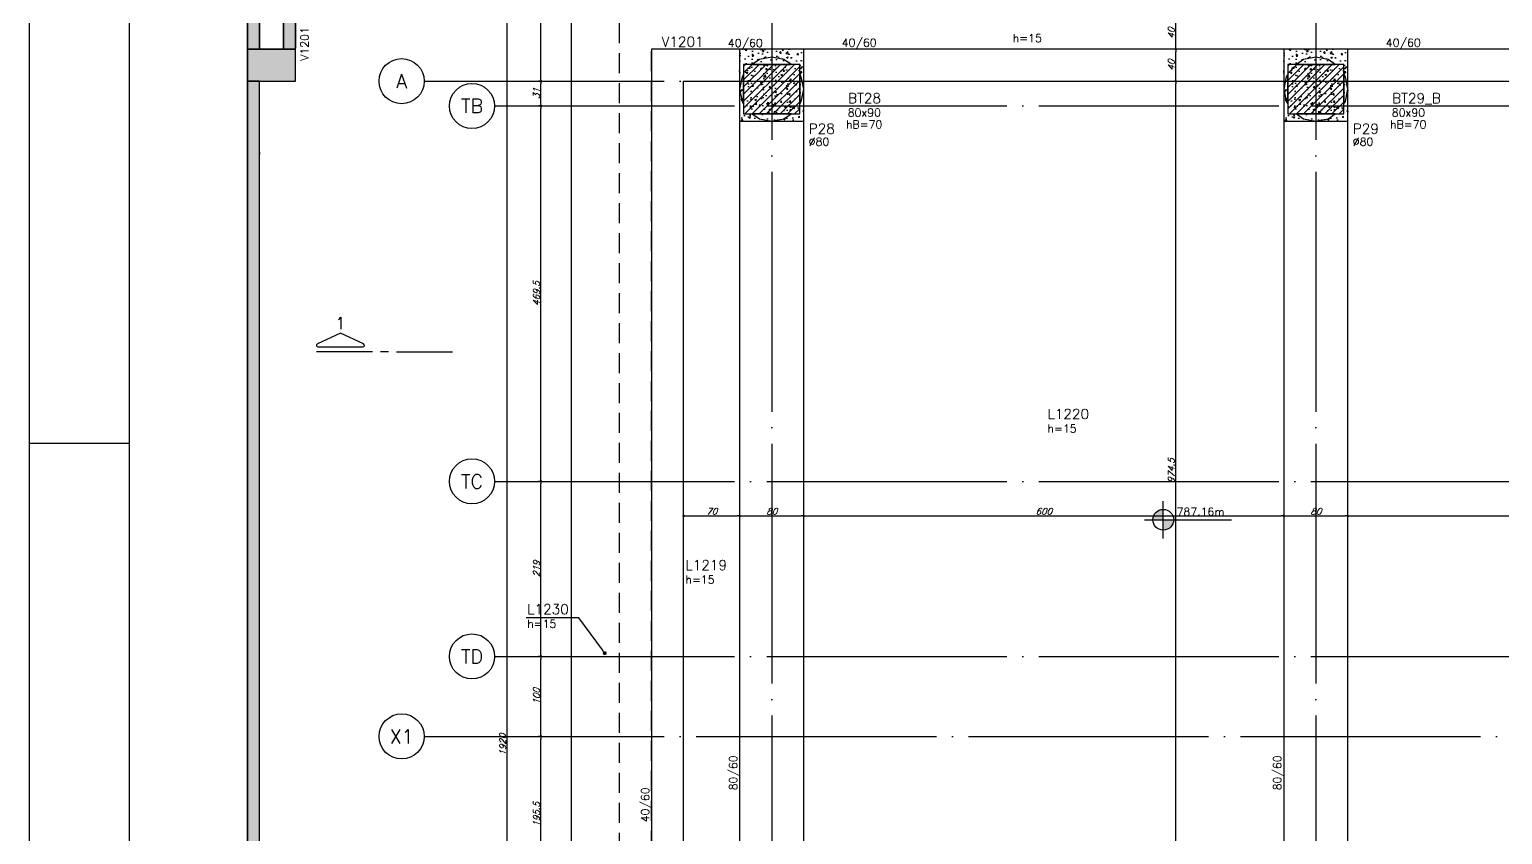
# Model space of a CAD drawing. Extents: x -4228 to 5417, y -2048 to 2452.
# Drawn here: x -4228 to -2387, y 432 to 1439 of the extents above; entities that cross this region are included whole.
import ezdxf
from ezdxf import colors
from ezdxf.entities.mleader import LeaderData, LeaderLine
from ezdxf.enums import TextEntityAlignment as Align
from ezdxf.math import Vec2, Vec3

# ---------------------------------------------------------------- set-up
doc = ezdxf.new("R2010")
doc.units = 0
doc.header["$LTSCALE"] = 50
doc.header["$MEASUREMENT"] = 0
doc.linetypes.add('DASHED', pattern=[0.75, 0.5, -0.25])
doc.linetypes.add('EIXO', pattern=[6.8, 6, -0.4, 0, -0.4])
doc.layers.get('0').update_dxf_attribs({"linetype": 'CONTINUOUS'})
doc.layers.get('DEFPOINTS').update_dxf_attribs({"linetype": 'CONTINUOUS'})
for name, color, linetype in [('242', 3, 'CONTINUOUS'), ('71', 6, 'CONTINUOUS'), ('F-AUX-RED', 1, 'CONTINUOUS'), ('F-BLOCOS', 3, 'CONTINUOUS'), ('F-BLOCOS-DIM', 2, 'CONTINUOUS'), ('F-BLOCOS-HACH', 1, 'CONTINUOUS'), ('F-BLOCOS-NOME', 3, 'CONTINUOUS'), ('F-CORTE', 4, 'CONTINUOUS'), ('F-CORTE-INDICAÇÃO', 4, 'CONTINUOUS'), ('F-COTAS', 106, 'CONTINUOUS'), ('F-EIXO', 12, 'EIXO'), ('F-LAJES', 3, 'CONTINUOUS'), ('F-LAJES-DIM', 2, 'CONTINUOUS'), ('F-LAJES-NOME', 4, 'CONTINUOUS'), ('F-MARGEM', 1, 'CONTINUOUS'), ('F-NÍVEL-PLANTA', 2, 'CONTINUOUS'), ('F-PILARES-DIM', 172, 'CONTINUOUS'), ('F-PILARES-HACH', 174, 'CONTINUOUS'), ('F-PILARES-M', 170, 'CONTINUOUS'), ('F-PILARES-NOME', 170, 'CONTINUOUS'), ('F-PILARES-V', 170, 'CONTINUOUS'), ('F-SOLIDO-CORTE', 71, 'CONTINUOUS'), ('F-TEXTO', 6, 'CONTINUOUS'), ('F-TEXTO-YELLOW', 2, 'CONTINUOUS'), ('F-VIGAS', 3, 'CONTINUOUS'), ('F-VIGAS-DIM', 2, 'CONTINUOUS'), ('F-VIGAS-NOME', 4, 'CONTINUOUS')]:
    doc.layers.add(name, color=color, linetype=linetype)
doc.styles.add('CP-TEXT-INCL', font='simplex.shx', dxfattribs={"oblique": 20})
doc.styles.add('MCP', font='simplex.shx')
doc.styles.add('ROMANS', font='simplex.shx')
doc.styles.get("Standard").update_dxf_attribs({"font": 'simplex.shx'})
doc.dimstyles.new('CP-COTAS-50', dxfattribs={"dimscale": 0.64, "dimtxt": 12.5, "dimasz": 5, "dimexe": 5, "dimexo": 5, "dimgap": 2.5, "dimtad": 1, "dimdec": 1, "dimdsep": 46, "dimtxsty": 'CP-TEXT-INCL', "dimblk1": 'DOT', "dimblk2": 'DOT', "dimsah": 1, "dimcen": 9, "dimclrd": 256, "dimclre": 256, "dimclrt": 256, "dimadec": 0, "dimazin": 0, "dimtfac": 1, "dimtdec": 1, "dimtmove": 2, "dimatfit": 3, "dimldrblk": 'DOT', "dimfxl": 0, "dimtolj": 1, "dimarcsym": 0})

# ---------------------------------------------------------------- blocks, each defined once
blk = doc.blocks.new('Nível - Planta')
at = {"layer": 'F-NÍVEL-PLANTA'}
h = blk.add_hatch(color=71, dxfattribs=at)
h.paths.add_polyline_path([(0, 0), (0, 0.26, 0.414214), (-0.26, 0)])
h.paths.add_polyline_path([(0.26, 0), (0, 0), (0, -0.26, 0.414214)])
for p, q in [((0, -0.469), (0, 0.469)), ((-0.469, 0), (1.704, 0))]:
    blk.add_line(p, q, dxfattribs=at)
blk.add_circle((0, 0), 0.26, dxfattribs=at)
at = {"layer": 'F-TEXTO', "color": 3, "style": 'MCP'}
blk.add_attdef('NÍVEL', (0.333, 0.102), '', height=0.2, dxfattribs=at)
blk = doc.blocks.new('*U11')
at = {"layer": 'F-CORTE-INDICAÇÃO'}
for p, q in [((-100, 0), (-170, 0)), ((-80, 0), (-90, 0)), ((-70, 0), (0, 0))]:
    blk.add_line(p, q, dxfattribs=at)
blk.add_lwpolyline([(-112, 6, 0.802585), (-111.2, 9.8), (-140, 23.3), (-168.8, 9.8, 0.802585), (-168, 6)], format="xyb", close=True, dxfattribs=at)
at = {"layer": 'F-CORTE-INDICAÇÃO', "style": 'ROMANS'}
blk.add_attdef('CORTE', text='', height=15, dxfattribs=at).set_placement((-140, 35.8), align=Align.MIDDLE_CENTER)
at = {"layer": 'F-CORTE-INDICAÇÃO', "color": 2, "style": 'ROMANS'}
blk.add_attdef('FOLHA', text='', height=12, dxfattribs=at).set_placement((-140, -10), align=Align.MIDDLE_CENTER)
blk = doc.blocks.new('*U44')
at = {"layer": 'F-EIXO'}
blk.add_line((0, 0), (7197, 0), dxfattribs=at)
at = {"layer": 'F-EIXO', "color": 2, "linetype": 'Continuous'}
blk.add_circle((-28.2072, 0), 28.2072, dxfattribs=at)
at = {"layer": 'F-TEXTO', "style": 'ROMANS'}
blk.add_attdef('EIXO', text='', height=17.5, dxfattribs=at).set_placement((-28.2072, 0), align=Align.MIDDLE_CENTER)
blk = doc.blocks.new('*U45')
at = {"layer": 'F-EIXO'}
blk.add_line((0, 0), (7285, 0), dxfattribs=at)
at = {"layer": 'F-EIXO', "color": 2, "linetype": 'Continuous'}
blk.add_circle((-28.2072, 0), 28.2072, dxfattribs=at)
at = {"layer": 'F-TEXTO', "style": 'ROMANS'}
blk.add_attdef('EIXO', text='', height=17.5, dxfattribs=at).set_placement((-28.2072, 0), align=Align.MIDDLE_CENTER)
blk = doc.blocks.new('*U28')
at = {"layer": 'F-EIXO'}
blk.add_line((0, 0), (7197, 0), dxfattribs=at)
at = {"layer": 'F-EIXO', "color": 2, "linetype": 'Continuous'}
blk.add_circle((-28.2072, 0), 28.2072, dxfattribs=at)
at = {"layer": 'F-TEXTO', "style": 'ROMANS'}
blk.add_attdef('EIXO', text='', height=17.5, dxfattribs=at).set_placement((-28.2072, 0), align=Align.MIDDLE_CENTER)
blk = doc.blocks.new('*U22')
at = {"layer": 'F-EIXO'}
blk.add_line((0, 0), (7197, 0), dxfattribs=at)
at = {"layer": 'F-EIXO', "color": 2, "linetype": 'Continuous'}
blk.add_circle((-28.2072, 0), 28.2072, dxfattribs=at)
at = {"layer": 'F-TEXTO', "style": 'ROMANS'}
blk.add_attdef('EIXO', text='', height=17.5, dxfattribs=at).set_placement((-28.2072, 0), align=Align.MIDDLE_CENTER)
blk = doc.blocks.new('*U23')
at = {"layer": 'F-EIXO'}
blk.add_line((0, 0), (7285, 0), dxfattribs=at)
at = {"layer": 'F-EIXO', "color": 2, "linetype": 'Continuous'}
blk.add_circle((-28.2072, 0), 28.2072, dxfattribs=at)
at = {"layer": 'F-TEXTO', "style": 'ROMANS'}
blk.add_attdef('EIXO', text='', height=17.5, dxfattribs=at).set_placement((-28.2072, 0), align=Align.MIDDLE_CENTER)
blk = doc.blocks.new('*U14')
at = {"layer": 'F-EIXO'}
blk.add_line((0, 0), (0, -2755), dxfattribs=at)
at = {"layer": 'F-TEXTO', "style": 'ROMANS'}
blk.add_attdef('EIXO', text='', height=17.5, rotation=360, dxfattribs=at).set_placement((0, 28.2072), align=Align.MIDDLE_CENTER)
blk = doc.blocks.new('*U30')
at = {"layer": 'F-EIXO'}
blk.add_line((0, 0), (0, -2755), dxfattribs=at)
at = {"layer": 'F-TEXTO', "style": 'ROMANS'}
blk.add_attdef('EIXO', text='', height=17.5, rotation=360, dxfattribs=at).set_placement((0, 28.2072), align=Align.MIDDLE_CENTER)
blk = doc.blocks.new('_DOT')
at = {"color": 0, "linetype": 'ByBlock'}
blk.add_line((-0.5, 0), (-1, 0), dxfattribs=at)
at = {"color": 0, "linetype": 'ByBlock', "const_width": 0.5}
blk.add_lwpolyline([(-0.25, 0, 1), (0.25, 0, 1)], format="xyb", close=True, dxfattribs=at)
blk = doc.blocks.new('*D109')
at = {"layer": 'DEFPOINTS', "color": 0, "linetype": 'Continuous', "transparency": 16777216}
for p in [(-3630.5, 1504.5), (-3490, 1504.5), (-3490, -415.5)]:
    blk.add_point(p, dxfattribs=at)
at = {"layer": 'F-COTAS', "linetype": 'Continuous', "lineweight": -2, "transparency": 16777216}
for p, q in [((-3493.2, 1504.5), (-3633.7, 1504.5)), ((-3630.5, -412.3), (-3630.5, 1501.3)), ((-3493.2, -415.5), (-3633.7, -415.5))]:
    blk.add_line(p, q, dxfattribs=at)
at = {"layer": 'F-COTAS', "linetype": 'Continuous', "lineweight": -2, "transparency": 16777216, "xscale": 3.2, "yscale": 3.2, "zscale": 3.2}
for p, rotation in [((-3630.5, 1504.5), 90), ((-3630.5, -415.5), 270)]:
    blk.add_blockref('_DOT', p, dxfattribs=dict(at, rotation=rotation))
at = {"layer": 'F-COTAS', "linetype": 'Continuous', "transparency": 16777216, "insert": (-3636.1, 544.5), "char_height": 8, "attachment_point": 5, "rotation": 90, "style": 'CP-TEXT-INCL'}
blk.add_mtext('\\A1;1920', dxfattribs=at)
blk = doc.blocks.new('*D46')
at = {"layer": 'DEFPOINTS', "color": 0, "linetype": 'Continuous', "transparency": 16777216}
for p in [(-3588.3, 555), (-3584.3, 555), (-3588.3, 359.5)]:
    blk.add_point(p, dxfattribs=at)
at = {"layer": 'F-COTAS', "linetype": 'Continuous', "lineweight": -2, "transparency": 16777216}
for p, q in [((-3587.5, 555), (-3591.5, 555)), ((-3588.3, 362.7), (-3588.3, 551.8))]:
    blk.add_line(p, q, dxfattribs=at)
at = {"layer": 'F-COTAS', "linetype": 'Continuous', "lineweight": -2, "transparency": 16777216, "xscale": 3.2, "yscale": 3.2, "zscale": 3.2}
for p, rotation in [((-3588.3, 555), 90), ((-3588.3, 359.5), 270)]:
    blk.add_blockref('_DOT', p, dxfattribs=dict(at, rotation=rotation))
at = {"layer": 'F-COTAS', "linetype": 'Continuous', "transparency": 16777216, "insert": (-3593.9, 457.3), "char_height": 8, "attachment_point": 5, "rotation": 90, "style": 'CP-TEXT-INCL'}
blk.add_mtext('\\A1;195.5', dxfattribs=at)
blk = doc.blocks.new('*D47')
at = {"layer": 'DEFPOINTS', "color": 0, "linetype": 'Continuous', "transparency": 16777216}
for p in [(-3588.3, 655), (-3584.3, 655), (-3584.3, 555)]:
    blk.add_point(p, dxfattribs=at)
at = {"layer": 'F-COTAS', "linetype": 'Continuous', "lineweight": -2, "transparency": 16777216}
for p, q in [((-3587.5, 655), (-3591.5, 655)), ((-3588.3, 558.2), (-3588.3, 651.8)), ((-3587.5, 555), (-3591.5, 555))]:
    blk.add_line(p, q, dxfattribs=at)
at = {"layer": 'F-COTAS', "linetype": 'Continuous', "lineweight": -2, "transparency": 16777216, "xscale": 3.2, "yscale": 3.2, "zscale": 3.2}
for p, rotation in [((-3588.3, 655), 90), ((-3588.3, 555), 270)]:
    blk.add_blockref('_DOT', p, dxfattribs=dict(at, rotation=rotation))
at = {"layer": 'F-COTAS', "linetype": 'Continuous', "transparency": 16777216, "insert": (-3593.9, 605), "char_height": 8, "attachment_point": 5, "rotation": 90, "style": 'CP-TEXT-INCL'}
blk.add_mtext('\\A1;100', dxfattribs=at)
blk = doc.blocks.new('*D48')
at = {"layer": 'DEFPOINTS', "color": 0, "linetype": 'Continuous', "transparency": 16777216}
for p in [(-3588.3, 874), (-3584.3, 874), (-3584.3, 655)]:
    blk.add_point(p, dxfattribs=at)
at = {"layer": 'F-COTAS', "linetype": 'Continuous', "lineweight": -2, "transparency": 16777216}
for p, q in [((-3587.5, 874), (-3591.5, 874)), ((-3588.3, 658.2), (-3588.3, 870.8)), ((-3587.5, 655), (-3591.5, 655))]:
    blk.add_line(p, q, dxfattribs=at)
at = {"layer": 'F-COTAS', "linetype": 'Continuous', "lineweight": -2, "transparency": 16777216, "xscale": 3.2, "yscale": 3.2, "zscale": 3.2}
for p, rotation in [((-3588.3, 874), 90), ((-3588.3, 655), 270)]:
    blk.add_blockref('_DOT', p, dxfattribs=dict(at, rotation=rotation))
at = {"layer": 'F-COTAS', "linetype": 'Continuous', "transparency": 16777216, "insert": (-3593.9, 764.5), "char_height": 8, "attachment_point": 5, "rotation": 90, "style": 'CP-TEXT-INCL'}
blk.add_mtext('\\A1;219', dxfattribs=at)
blk = doc.blocks.new('*D49')
at = {"layer": 'DEFPOINTS', "color": 0, "linetype": 'Continuous', "transparency": 16777216}
for p in [(-3588.3, 1343.5), (-3584.3, 1343.5), (-3584.3, 874)]:
    blk.add_point(p, dxfattribs=at)
at = {"layer": 'F-COTAS', "linetype": 'Continuous', "lineweight": -2, "transparency": 16777216}
for p, q in [((-3587.5, 1343.5), (-3591.5, 1343.5)), ((-3588.3, 877.2), (-3588.3, 1340.3)), ((-3587.5, 874), (-3591.5, 874))]:
    blk.add_line(p, q, dxfattribs=at)
at = {"layer": 'F-COTAS', "linetype": 'Continuous', "lineweight": -2, "transparency": 16777216, "xscale": 3.2, "yscale": 3.2, "zscale": 3.2}
for p, rotation in [((-3588.3, 1343.5), 90), ((-3588.3, 874), 270)]:
    blk.add_blockref('_DOT', p, dxfattribs=dict(at, rotation=rotation))
at = {"layer": 'F-COTAS', "linetype": 'Continuous', "transparency": 16777216, "insert": (-3593.9, 1108.8), "char_height": 8, "attachment_point": 5, "rotation": 90, "style": 'CP-TEXT-INCL'}
blk.add_mtext('\\A1;469.5', dxfattribs=at)
blk = doc.blocks.new('*D50')
at = {"layer": 'DEFPOINTS', "color": 0, "linetype": 'Continuous', "transparency": 16777216}
for p in [(-3588.3, 1374.5), (-3584.3, 1374.5), (-3584.3, 1343.5)]:
    blk.add_point(p, dxfattribs=at)
at = {"layer": 'F-COTAS', "linetype": 'Continuous', "lineweight": -2, "transparency": 16777216}
for p, q in [((-3587.5, 1374.5), (-3591.5, 1374.5)), ((-3588.3, 1346.7), (-3588.3, 1371.3)), ((-3587.5, 1343.5), (-3591.5, 1343.5))]:
    blk.add_line(p, q, dxfattribs=at)
at = {"layer": 'F-COTAS', "linetype": 'Continuous', "lineweight": -2, "transparency": 16777216, "xscale": 3.2, "yscale": 3.2, "zscale": 3.2}
for p, rotation in [((-3588.3, 1374.5), 90), ((-3588.3, 1343.5), 270)]:
    blk.add_blockref('_DOT', p, dxfattribs=dict(at, rotation=rotation))
at = {"layer": 'F-COTAS', "linetype": 'Continuous', "transparency": 16777216, "insert": (-3593.9, 1359), "char_height": 8, "attachment_point": 5, "rotation": 90, "style": 'CP-TEXT-INCL'}
blk.add_mtext('\\A1;31', dxfattribs=at)
blk = doc.blocks.new('*D51')
at = {"layer": 'DEFPOINTS', "color": 0, "linetype": 'Continuous', "transparency": 16777216}
for p in [(-3588.3, 1615), (-3559.2, 1615), (-3584.3, 1374.5)]:
    blk.add_point(p, dxfattribs=at)
at = {"layer": 'F-COTAS', "linetype": 'Continuous', "lineweight": -2, "transparency": 16777216}
for p, q in [((-3562.4, 1615), (-3591.5, 1615)), ((-3588.3, 1377.7), (-3588.3, 1611.8)), ((-3587.5, 1374.5), (-3591.5, 1374.5))]:
    blk.add_line(p, q, dxfattribs=at)
at = {"layer": 'F-COTAS', "linetype": 'Continuous', "lineweight": -2, "transparency": 16777216, "xscale": 3.2, "yscale": 3.2, "zscale": 3.2}
for p, rotation in [((-3588.3, 1615), 90), ((-3588.3, 1374.5), 270)]:
    blk.add_blockref('_DOT', p, dxfattribs=dict(at, rotation=rotation))
at = {"layer": 'F-COTAS', "linetype": 'Continuous', "transparency": 16777216, "insert": (-3593.9, 1494.8), "char_height": 8, "attachment_point": 5, "rotation": 90, "style": 'CP-TEXT-INCL'}
blk.add_mtext('\\A1;240.5', dxfattribs=at)
blk = doc.blocks.new('A0-4L_900')
at = {"layer": 'F-MARGEM', "color": 2}
blk.add_line((0, 59.4), (2.5, 59.4), dxfattribs=at)
blk.add_lwpolyline([(0, 0), (0, 90), (192.9, 90), (192.9, 0)], close=True, dxfattribs=at)
at = {"layer": 'F-MARGEM', "color": 7}
blk.add_lwpolyline([(2.5, 89), (191.9, 89), (191.9, 1), (2.5, 1)], close=True, dxfattribs=at)
blk = doc.blocks.new('*D387')
at = {"layer": 'DEFPOINTS', "color": 0, "linetype": 'Continuous', "transparency": 16777216}
for p in [(-2795.0679, 1374.5), (-2795.0679, 1374.5), (-2795.0679, 400)]:
    blk.add_point(p, dxfattribs=at)
at = {"layer": 'F-COTAS', "linetype": 'Continuous', "lineweight": -2, "transparency": 16777216}
blk.add_line((-2795.0679, 403.2), (-2795.0679, 1371.3), dxfattribs=at)
at = {"layer": 'F-COTAS', "linetype": 'Continuous', "lineweight": -2, "transparency": 16777216, "xscale": 3.2, "yscale": 3.2, "zscale": 3.2}
for p, rotation in [((-2795.0679, 1374.5), 90), ((-2795.0679, 400), 270)]:
    blk.add_blockref('_DOT', p, dxfattribs=dict(at, rotation=rotation))
at = {"layer": 'F-COTAS', "linetype": 'Continuous', "transparency": 16777216, "insert": (-2800.6679, 887.25), "char_height": 8, "attachment_point": 5, "rotation": 90, "style": 'CP-TEXT-INCL'}
blk.add_mtext('\\A1;974.5', dxfattribs=at)
blk = doc.blocks.new('*D388')
at = {"layer": 'DEFPOINTS', "color": 0, "linetype": 'Continuous', "transparency": 16777216}
for p in [(-2795.0679, 1414.5), (-2795.0679, 1414.5), (-2795.0679, 1374.5)]:
    blk.add_point(p, dxfattribs=at)
at = {"layer": 'F-COTAS', "linetype": 'Continuous', "lineweight": -2, "transparency": 16777216}
blk.add_line((-2795.0679, 1377.7), (-2795.0679, 1411.3), dxfattribs=at)
at = {"layer": 'F-COTAS', "linetype": 'Continuous', "lineweight": -2, "transparency": 16777216, "xscale": 3.2, "yscale": 3.2, "zscale": 3.2}
for p, rotation in [((-2795.0679, 1414.5), 90), ((-2795.0679, 1374.5), 270)]:
    blk.add_blockref('_DOT', p, dxfattribs=dict(at, rotation=rotation))
at = {"layer": 'F-COTAS', "linetype": 'Continuous', "transparency": 16777216, "insert": (-2800.6679, 1394.5), "char_height": 8, "attachment_point": 5, "rotation": 90, "style": 'CP-TEXT-INCL'}
blk.add_mtext('\\A1;40', dxfattribs=at)
blk = doc.blocks.new('*D389')
at = {"layer": 'DEFPOINTS', "color": 0, "linetype": 'Continuous', "transparency": 16777216}
for p in [(-2795.0679, 1454.5), (-2795.0679, 1454.5), (-2795.0679, 1414.5)]:
    blk.add_point(p, dxfattribs=at)
at = {"layer": 'F-COTAS', "linetype": 'Continuous', "lineweight": -2, "transparency": 16777216}
blk.add_line((-2795.0679, 1417.7), (-2795.0679, 1451.3), dxfattribs=at)
at = {"layer": 'F-COTAS', "linetype": 'Continuous', "lineweight": -2, "transparency": 16777216, "xscale": 3.2, "yscale": 3.2, "zscale": 3.2}
for p, rotation in [((-2795.0679, 1454.5), 90), ((-2795.0679, 1414.5), 270)]:
    blk.add_blockref('_DOT', p, dxfattribs=dict(at, rotation=rotation))
at = {"layer": 'F-COTAS', "linetype": 'Continuous', "transparency": 16777216, "insert": (-2800.6679, 1434.5), "char_height": 8, "attachment_point": 5, "rotation": 90, "style": 'CP-TEXT-INCL'}
blk.add_mtext('\\A1;40', dxfattribs=at)
blk = doc.blocks.new('*D428')
at = {"layer": 'DEFPOINTS', "color": 0, "linetype": 'Continuous', "transparency": 16777216}
for p in [(-3410, 830.8), (-3340, 830.8), (-3340, 830.8)]:
    blk.add_point(p, dxfattribs=at)
at = {"layer": 'F-COTAS', "linetype": 'Continuous', "lineweight": -2, "transparency": 16777216}
blk.add_line((-3406.8, 830.8), (-3343.2, 830.8), dxfattribs=at)
at = {"layer": 'F-COTAS', "linetype": 'Continuous', "lineweight": -2, "transparency": 16777216, "xscale": 3.2, "yscale": 3.2, "zscale": 3.2, "rotation": 180}
blk.add_blockref('_DOT', (-3410, 830.8), dxfattribs=at)
at = {"layer": 'F-COTAS', "linetype": 'Continuous', "lineweight": -2, "transparency": 16777216, "xscale": 3.2, "yscale": 3.2, "zscale": 3.2}
blk.add_blockref('_DOT', (-3340, 830.8), dxfattribs=at)
at = {"layer": 'F-COTAS', "linetype": 'Continuous', "transparency": 16777216, "insert": (-3375, 836.4), "char_height": 8, "attachment_point": 5, "style": 'CP-TEXT-INCL'}
blk.add_mtext('\\A1;70', dxfattribs=at)
blk = doc.blocks.new('*D429')
at = {"layer": 'DEFPOINTS', "color": 0, "linetype": 'Continuous', "transparency": 16777216}
for p in [(-3340, 830.8), (-3260, 830.8), (-3260, 830.8)]:
    blk.add_point(p, dxfattribs=at)
at = {"layer": 'F-COTAS', "linetype": 'Continuous', "lineweight": -2, "transparency": 16777216}
blk.add_line((-3336.8, 830.8), (-3263.2, 830.8), dxfattribs=at)
at = {"layer": 'F-COTAS', "linetype": 'Continuous', "lineweight": -2, "transparency": 16777216, "xscale": 3.2, "yscale": 3.2, "zscale": 3.2, "rotation": 180}
blk.add_blockref('_DOT', (-3340, 830.8), dxfattribs=at)
at = {"layer": 'F-COTAS', "linetype": 'Continuous', "lineweight": -2, "transparency": 16777216, "xscale": 3.2, "yscale": 3.2, "zscale": 3.2}
blk.add_blockref('_DOT', (-3260, 830.8), dxfattribs=at)
at = {"layer": 'F-COTAS', "linetype": 'Continuous', "transparency": 16777216, "insert": (-3300, 836.4), "char_height": 8, "attachment_point": 5, "style": 'CP-TEXT-INCL'}
blk.add_mtext('\\A1;80', dxfattribs=at)
blk = doc.blocks.new('*D430')
at = {"layer": 'DEFPOINTS', "color": 0, "linetype": 'Continuous', "transparency": 16777216}
for p in [(-3260, 830.8), (-2660, 830.8), (-2660, 830.8)]:
    blk.add_point(p, dxfattribs=at)
at = {"layer": 'F-COTAS', "linetype": 'Continuous', "lineweight": -2, "transparency": 16777216}
blk.add_line((-3256.8, 830.8), (-2663.2, 830.8), dxfattribs=at)
at = {"layer": 'F-COTAS', "linetype": 'Continuous', "lineweight": -2, "transparency": 16777216, "xscale": 3.2, "yscale": 3.2, "zscale": 3.2, "rotation": 180}
blk.add_blockref('_DOT', (-3260, 830.8), dxfattribs=at)
at = {"layer": 'F-COTAS', "linetype": 'Continuous', "lineweight": -2, "transparency": 16777216, "xscale": 3.2, "yscale": 3.2, "zscale": 3.2}
blk.add_blockref('_DOT', (-2660, 830.8), dxfattribs=at)
at = {"layer": 'F-COTAS', "linetype": 'Continuous', "transparency": 16777216, "insert": (-2960, 836.4), "char_height": 8, "attachment_point": 5, "style": 'CP-TEXT-INCL'}
blk.add_mtext('\\A1;600', dxfattribs=at)
blk = doc.blocks.new('*D431')
at = {"layer": 'DEFPOINTS', "color": 0, "linetype": 'Continuous', "transparency": 16777216}
for p in [(-2660, 830.8), (-2580, 830.8), (-2580, 830.8)]:
    blk.add_point(p, dxfattribs=at)
at = {"layer": 'F-COTAS', "linetype": 'Continuous', "lineweight": -2, "transparency": 16777216}
blk.add_line((-2656.8, 830.8), (-2583.2, 830.8), dxfattribs=at)
at = {"layer": 'F-COTAS', "linetype": 'Continuous', "lineweight": -2, "transparency": 16777216, "xscale": 3.2, "yscale": 3.2, "zscale": 3.2, "rotation": 180}
blk.add_blockref('_DOT', (-2660, 830.8), dxfattribs=at)
at = {"layer": 'F-COTAS', "linetype": 'Continuous', "lineweight": -2, "transparency": 16777216, "xscale": 3.2, "yscale": 3.2, "zscale": 3.2}
blk.add_blockref('_DOT', (-2580, 830.8), dxfattribs=at)
at = {"layer": 'F-COTAS', "linetype": 'Continuous', "transparency": 16777216, "insert": (-2620, 836.4), "char_height": 8, "attachment_point": 5, "style": 'CP-TEXT-INCL'}
blk.add_mtext('\\A1;80', dxfattribs=at)
blk = doc.blocks.new('*D432')
at = {"layer": 'DEFPOINTS', "color": 0, "linetype": 'Continuous', "transparency": 16777216}
for p in [(-2580, 830.8), (-1949.5, 830.8), (-1949.5, 830.8)]:
    blk.add_point(p, dxfattribs=at)
at = {"layer": 'F-COTAS', "linetype": 'Continuous', "lineweight": -2, "transparency": 16777216}
blk.add_line((-2576.8, 830.8), (-1952.7, 830.8), dxfattribs=at)
at = {"layer": 'F-COTAS', "linetype": 'Continuous', "lineweight": -2, "transparency": 16777216, "xscale": 3.2, "yscale": 3.2, "zscale": 3.2, "rotation": 180}
blk.add_blockref('_DOT', (-2580, 830.8), dxfattribs=at)
at = {"layer": 'F-COTAS', "linetype": 'Continuous', "lineweight": -2, "transparency": 16777216, "xscale": 3.2, "yscale": 3.2, "zscale": 3.2}
blk.add_blockref('_DOT', (-1949.5, 830.8), dxfattribs=at)
at = {"layer": 'F-COTAS', "linetype": 'Continuous', "transparency": 16777216, "insert": (-2264.8, 836.4), "char_height": 8, "attachment_point": 5, "style": 'CP-TEXT-INCL'}
blk.add_mtext('\\A1;630.5', dxfattribs=at)

msp = doc.modelspace()

# ---------------------------------------------------------------- hatches: boundary and pattern name
at = {"layer": 'F-BLOCOS-HACH'}
h = msp.add_hatch(dxfattribs=at)
h.set_pattern_fill('AR-CONC', color=256, scale=3)
h.set_pattern_definition([(50, (1135.638, -87.557), (21.517805, -1.882564), [2.25, -24.75]), (355, (1135.638, -87.557), (-4.16254, 22.56576), [1.8, -19.8]), (100.45144, (1137.432, -87.714), (17.355265, 20.6832), [1.91221, -21.03426]), (46.1842, (1135.638, -81.557), (32.01724, -4.96558), [3.375, -37.125]), (96.6356, (1138.307, -81.97), (28.03986, 29.22356), [2.8683, -31.55141]), (351.1842, (1135.64, -81.557), (28.03986, 29.22356), [2.7, -29.7]), (21, (1138.638, -83.057), (17.90721, -12.07857), [2.25, -24.75]), (326, (1138.638, -83.057), (7.29946, 21.7545), [1.8, -19.8]), (71.45144, (1140.13, -84.064), (25.20667, 9.67593), [1.91221, -21.03426]), (37.5, (1135.6384, -87.557), (0.364796, 9.986816), [0, -19.56, 0, -20.1, 0, -19.875]), (7.5, (1135.638, -87.557), (7.892086, 11.832351), [0, -11.46, 0, -19.11, 0, -7.575]), (327.5, (1128.9484, -87.557), (16.014673, -0.676646), [0, -7.5, 0, -23.4, 0, -31.05]), (317.5, (1125.948, -87.557), (17.495585, 3.00315), [0, -9.75, 0, -15.54, 0, -22.05])])
h.paths.add_polyline_path([(-3260, 1324.5), (-3260, 1414.5), (-3340, 1414.5), (-3340, 1324.5)])
h = msp.add_hatch(dxfattribs=at)
h.set_pattern_fill('AR-CONC', color=256, scale=3)
h.set_pattern_definition([(50, (1815.638, -87.557), (21.517805, -1.882564), [2.25, -24.75]), (355, (1815.638, -87.557), (-4.16254, 22.56576), [1.8, -19.8]), (100.45144, (1817.432, -87.714), (17.355265, 20.6832), [1.91221, -21.03426]), (46.1842, (1815.638, -81.557), (32.01724, -4.96558), [3.375, -37.125]), (96.6356, (1818.307, -81.97), (28.03986, 29.22356), [2.8683, -31.55141]), (351.1842, (1815.64, -81.557), (28.03986, 29.22356), [2.7, -29.7]), (21, (1818.638, -83.057), (17.90721, -12.07857), [2.25, -24.75]), (326, (1818.638, -83.057), (7.29946, 21.7545), [1.8, -19.8]), (71.45144, (1820.13, -84.064), (25.20667, 9.67593), [1.91221, -21.03426]), (37.5, (1815.6384, -87.557), (0.364796, 9.986816), [0, -19.56, 0, -20.1, 0, -19.875]), (7.5, (1815.638, -87.557), (7.892086, 11.832351), [0, -11.46, 0, -19.11, 0, -7.575]), (327.5, (1808.9484, -87.557), (16.014673, -0.676646), [0, -7.5, 0, -23.4, 0, -31.05]), (317.5, (1805.948, -87.557), (17.495585, 3.00315), [0, -9.75, 0, -15.54, 0, -22.05])])
h.paths.add_polyline_path([(-2580, 1324.5), (-2580, 1414.5), (-2660, 1414.5), (-2660, 1324.5)])
at = {"layer": 'F-PILARES-HACH', "linetype": 'Continuous'}
h = msp.add_hatch(dxfattribs=at)
h.set_pattern_fill('ANSI31', color=256, scale=50, style=0)
h.paths.add_polyline_path([(-3335, 1333.5), (-3265, 1333.5), (-3265, 1395.5), (-3335, 1395.5)], flags=16)
h = msp.add_hatch(dxfattribs=at)
h.set_pattern_fill('ANSI31', color=256, scale=50, style=0)
h.paths.add_polyline_path([(-2655, 1333.5), (-2585, 1333.5), (-2585, 1395.5), (-2655, 1395.5)], flags=16)
at = {"layer": 'F-SOLIDO-CORTE', "linetype": 'Continuous'}
for points in [[(-3895.51, 1504.5), (-3898.135, 1504.5), (-3910.295, 1504.5), (-3910.295, 1430.821), (-3910.295, 1429.529), (-3910.295, 1414.5), (-3910.08, 1414.5), (-3907.575, 1414.5), (-3895.295, 1414.5), (-3895.295, 1415.791), (-3895.295, 1430.821), (-3895.295, 1504.5)], [(-3955.295, 1414.5), (-3950.152, 1414.5), (-3942.343, 1414.5), (-3940.295, 1414.5), (-3940.295, 1428.215), (-3940.295, 1449.039), (-3940.295, 1454.5), (-3945.438, 1454.5), (-3953.247, 1454.5), (-3955.295, 1454.5), (-3955.295, 1449.039), (-3955.295, 1435.323)], [(-3955.295, 1411.406), (-3955.295, 1409.491), (-3955.295, 1408.715), (-3955.295, 1400.161), (-3955.295, 1390.861), (-3955.295, 1384.955), (-3955.295, 1379.317), (-3955.295, 1376.832), (-3955.295, 1374.5), (-3927.151, 1374.5), (-3900.742, 1374.5), (-3895.295, 1374.5), (-3895.295, 1376.964), (-3895.295, 1379.317), (-3895.295, 1384.848), (-3895.295, 1390.861), (-3895.295, 1398.018), (-3895.295, 1408.715), (-3895.295, 1409.491), (-3895.295, 1411.406), (-3895.295, 1412.678), (-3895.295, 1414.5), (-3915.868, 1414.5), (-3947.103, 1414.5), (-3955.295, 1414.5), (-3955.295, 1412.678)], [(-3955.295, 400), (-3948.121, 400), (-3941.616, 400), (-3940.295, 400), (-3940.295, 861.306), (-3940.295, 1279.554), (-3940.295, 1282.745), (-3940.295, 1285.737), (-3940.295, 1373.589), (-3940.295, 1374.5), (-3947.331, 1374.5), (-3953.933, 1374.5), (-3955.295, 1374.5), (-3955.295, 1373.589), (-3955.295, 1285.737), (-3955.295, 1282.494), (-3955.295, 1279.554), (-3955.295, 818.248)]]:
    msp.add_hatch(color=256, dxfattribs=at).paths.add_polyline_path(points, flags=16)

# ---------------------------------------------------------------- linework, layer by layer
at = {"layer": '242', "linetype": 'Continuous'}
for p, q in [((-3300, 1398.951), (-3300, 1398.951)), ((-2620, 1398.951), (-2620, 1398.951)), ((-3336.789, 1364.5), (-3336.789, 1364.5)), ((-3300, 1364.5), (-3300, 1364.5)), ((-3300, 1364.5), (-3300, 1364.5)), ((-3300, 1364.5), (-3300, 1364.5)), ((-3300, 1364.5), (-3300, 1364.5)), ((-3300, 1364.5), (-3300, 1364.5)), ((-3263.211, 1364.5), (-3263.211, 1364.5)), ((-2656.789, 1364.5), (-2656.789, 1364.5)), ((-2620, 1364.5), (-2620, 1364.5)), ((-2620, 1364.5), (-2620, 1364.5)), ((-2620, 1364.5), (-2620, 1364.5)), ((-2620, 1364.5), (-2620, 1364.5)), ((-2620, 1364.5), (-2620, 1364.5)), ((-2583.211, 1364.5), (-2583.211, 1364.5)), ((-3300, 1330.049), (-3300, 1330.049)), ((-2620, 1330.049), (-2620, 1330.049))]:
    msp.add_line(p, q, dxfattribs=at)
at = {"layer": '71', "color": 1, "linetype": 'DASHED'}
for p, q in [((-3490, -415.5), (-3490, 1454.5)), ((-3450, -375.5), (-3450, 1414.5)), ((615, 1414.5), (-3450, 1414.5))]:
    msp.add_line(p, q, dxfattribs=at)
at = {"layer": 'F-BLOCOS', "color": 2, "linetype": 'Continuous'}
for points in [[(-3260, 1324.5), (-3260, 1414.5), (-3340, 1414.5), (-3340, 1324.5), (-3260, 1324.5)], [(-2580, 1324.5), (-2580, 1414.5), (-2660, 1414.5), (-2660, 1324.5), (-2580, 1324.5)]]:
    msp.add_lwpolyline(points, dxfattribs=at)
at = {"layer": 'F-CORTE', "linetype": 'Continuous'}
for points in [[(-3955.295, 400), (-3955.295, 1374.5), (-3955.295, 1411.406), (-3955.295, 1414.5), (-3955.295, 1454.5), (-3953.247, 1454.5), (-3945.438, 1454.5), (-3940.295, 1454.5), (-3940.295, 1449.039), (-3940.295, 1428.215), (-3940.295, 1414.5), (-3915.868, 1414.5), (-3910.295, 1414.5), (-3910.295, 1429.529), (-3910.295, 1430.821), (-3910.295, 1504.5), (-3895.51, 1504.5), (-3895.295, 1415.791), (-3895.295, 1430.821), (-3895.295, 1504.5), (-3895.51, 1504.5)], [(-3940.295, 1374.5), (-3927.151, 1374.5), (-3900.742, 1374.5), (-3895.295, 1374.5), (-3895.295, 1376.964), (-3895.295, 1379.317), (-3895.295, 1384.848), (-3895.295, 1390.861), (-3895.295, 1398.018), (-3895.295, 1408.715), (-3895.295, 1409.491), (-3895.295, 1411.406), (-3895.295, 1412.678), (-3895.295, 1414.5), (-3895.295, 1415.791)], [(-3940.295, 1285.737), (-3940.295, 1373.589), (-3940.295, 1374.5)], [(-3940.295, 1285.737), (-3940.295, 1282.745)], [(-3940.295, 400), (-3940.295, 861.306), (-3940.295, 1279.554), (-3940.295, 1282.745)]]:
    msp.add_lwpolyline(points, dxfattribs=at)
at = {"layer": 'F-LAJES', "linetype": 'Continuous'}
msp.add_line((-3550, -555.5), (-3550, 1454.5), dxfattribs=at)
at = {"layer": 'F-PILARES-M', "linetype": 'Continuous'}
for points in [[(-3300, 1404.5), (-3315.307, 1401.455), (-3324.22, 1395.5), (-3275.78, 1395.5), (-3284.693, 1401.455), (-3300, 1404.5)], [(-2620, 1404.5), (-2635.307, 1401.455), (-2644.22, 1395.5), (-2595.78, 1395.5), (-2604.693, 1401.455), (-2620, 1404.5)], [(-3335, 1382.733), (-3336.955, 1379.807), (-3340, 1364.5), (-3336.955, 1349.193), (-3335, 1346.267), (-3335, 1382.733)], [(-3265, 1382.733), (-3265, 1346.267), (-3263.045, 1349.193), (-3260, 1364.5), (-3263.045, 1379.807), (-3265, 1382.733)], [(-2655, 1382.733), (-2656.955, 1379.807), (-2660, 1364.5), (-2656.955, 1349.193), (-2655, 1346.267), (-2655, 1382.733)], [(-2585, 1382.733), (-2585, 1346.267), (-2583.045, 1349.193), (-2580, 1364.5), (-2583.045, 1379.807), (-2585, 1382.733)], [(-3275.78, 1333.5), (-3324.22, 1333.5), (-3315.307, 1327.545), (-3300, 1324.5), (-3284.693, 1327.545), (-3275.78, 1333.5)], [(-2595.78, 1333.5), (-2644.22, 1333.5), (-2635.307, 1327.545), (-2620, 1324.5), (-2604.693, 1327.545), (-2595.78, 1333.5)]]:
    msp.add_lwpolyline(points, dxfattribs=at)
at = {"layer": 'F-PILARES-V', "linetype": 'Continuous'}
for points in [[(-3335, 1333.5), (-3265, 1333.5), (-3265, 1395.5), (-3335, 1395.5), (-3335, 1333.5)], [(-2655, 1333.5), (-2585, 1333.5), (-2585, 1395.5), (-2655, 1395.5), (-2655, 1333.5)]]:
    msp.add_lwpolyline(points, dxfattribs=at)
at = {"layer": 'F-SOLIDO-CORTE'}
for points in [[(-3895.51, 1504.5), (-3898.135, 1504.5), (-3910.295, 1504.5), (-3910.295, 1430.821), (-3910.295, 1429.529), (-3910.295, 1414.5), (-3910.08, 1414.5), (-3907.575, 1414.5), (-3895.295, 1414.5), (-3895.295, 1415.791), (-3895.295, 1430.821), (-3895.295, 1504.5), (-3895.51, 1504.5)], [(-3955.295, 1414.5), (-3950.152, 1414.5), (-3942.343, 1414.5), (-3940.295, 1414.5), (-3940.295, 1428.215), (-3940.295, 1449.039), (-3940.295, 1454.5), (-3945.438, 1454.5), (-3953.247, 1454.5), (-3955.295, 1454.5), (-3955.295, 1449.039), (-3955.295, 1435.323), (-3955.295, 1414.5)], [(-3955.295, 1411.406), (-3955.295, 1409.491), (-3955.295, 1408.715), (-3955.295, 1400.161), (-3955.295, 1390.861), (-3955.295, 1384.955), (-3955.295, 1379.317), (-3955.295, 1376.832), (-3955.295, 1374.5), (-3927.151, 1374.5), (-3900.742, 1374.5), (-3895.295, 1374.5), (-3895.295, 1376.964), (-3895.295, 1379.317), (-3895.295, 1384.848), (-3895.295, 1390.861), (-3895.295, 1398.018), (-3895.295, 1408.715), (-3895.295, 1409.491), (-3895.295, 1411.406), (-3895.295, 1412.678), (-3895.295, 1414.5), (-3915.868, 1414.5), (-3947.103, 1414.5), (-3955.295, 1414.5), (-3955.295, 1412.678), (-3955.295, 1411.406)], [(-3955.295, 400), (-3948.121, 400), (-3941.616, 400), (-3940.295, 400), (-3940.295, 861.306), (-3940.295, 1279.554), (-3940.295, 1282.745), (-3940.295, 1285.737), (-3940.295, 1373.589), (-3940.295, 1374.5), (-3947.331, 1374.5), (-3953.933, 1374.5), (-3955.295, 1374.5), (-3955.295, 1373.589), (-3955.295, 1285.737), (-3955.295, 1282.494), (-3955.295, 1279.554), (-3955.295, 818.248), (-3955.295, 400)]]:
    msp.add_lwpolyline(points, dxfattribs=at)
at = {"layer": 'F-VIGAS'}
for points in [[(-3300, 1414.5), (-3450, 1414.5)], [(-3450, 1414.5), (-3450, 360)], [(-2620, 1414.5), (-3300, 1414.5)], [(-1937, 1414.5), (-2620, 1414.5)], [(-3410, 1374.5), (-3338.011, 1374.5)], [(-3410, 400), (-3410, 1374.5)], [(-3340, 1364.5), (-3340, 400)], [(-3261.989, 1374.5), (-2658.011, 1374.5)], [(-3260, 400), (-3260, 1364.5)], [(-2660, 1364.5), (-2660, 400)], [(-2581.989, 1374.5), (-1978.011, 1374.5)], [(-2580, 400), (-2580, 1364.5)]]:
    msp.add_lwpolyline(points, dxfattribs=at)

# ---------------------------------------------------------------- block references
at = {"layer": 'F-CORTE-INDICAÇÃO', "linetype": 'Continuous'}
ref = msp.add_blockref('*U11', (-3698.994, 1036.056), dxfattribs=at)
ref.add_attrib('CORTE', '1', dxfattribs={"height": 15, "style": 'ROMANS'}).set_placement((-3838.994, 1071.819), align=Align.MIDDLE_CENTER)
at = {"layer": 'F-EIXO', "linetype": 'Continuous'}
for name, p in [('*U14', (-3300, 1941.357)), ('*U30', (-2620, 1941.357))]:
    msp.add_blockref(name, p, dxfattribs=at)
for name, p, values in [('*U23', (-3734.274, 1374.5), {'EIXO': 'A'}), ('*U22', (-3646.32, 1343.5), {'EIXO': 'TB'}), ('*U28', (-3646.32, 874), {'EIXO': 'TC'}), ('*U44', (-3646.32, 655), {'EIXO': 'TD'}), ('*U45', (-3734.274, 555), {'EIXO': 'X1'})]:
    msp.add_blockref(name, p, dxfattribs=at).add_auto_attribs(values)
at = {"layer": 'F-MARGEM', "linetype": 'Continuous', "xscale": 50, "yscale": 50, "zscale": 50}
msp.add_blockref('A0-4L_900', (-4227.599, -2048.155), dxfattribs=at)
at = {"layer": 'F-NÍVEL-PLANTA', "linetype": 'Continuous', "xscale": 50, "yscale": 50, "zscale": 50}
msp.add_blockref('Nível - Planta', (-2810.571, 825.968), dxfattribs=at).add_auto_attribs({'NÍVEL': '787.16m'})

# ---------------------------------------------------------------- texts
at = {"layer": 'F-BLOCOS-DIM', "linetype": 'Continuous', "style": 'MCP'}
for p in [(-3204.995, 1340.271), (-2524.995, 1340.271)]:
    msp.add_text('80x90', height=10, dxfattribs=at).set_placement(p, align=Align.TOP_LEFT)
for p in [(-3213.99, 1315.457), (-2533.99, 1315.457)]:
    msp.add_text(' hB=70', height=10, dxfattribs=at).set_placement(p)
at = {"layer": 'F-BLOCOS-NOME', "linetype": 'Continuous', "style": 'MCP'}
for s, p in [('BT28', (-3204.644, 1346.977)), ('BT29_B', (-2524.644, 1346.977))]:
    msp.add_text(s, height=12.5, dxfattribs=at).set_placement(p)
at = {"layer": 'F-LAJES-DIM', "linetype": 'Continuous', "style": 'MCP'}
for p in [(-2998.742, 1423.313), (-2955.273, 934.993), (-3407.747, 746.033), (-3605.532, 690.807)]:
    msp.add_text('h=15', height=10, dxfattribs=at).set_placement(p)
at = {"layer": 'F-LAJES-NOME', "linetype": 'Continuous', "style": 'MCP'}
for s, p in [('L1220', (-2955.273, 951.993)), ('L1219', (-3407.747, 763.033)), ('L1230', (-3605.532, 707.807))]:
    msp.add_text(s, height=12.5, dxfattribs=at).set_placement(p)
at = {"layer": 'F-PILARES-DIM', "linetype": 'Continuous', "style": 'MCP'}
for p in [(-3253.75, 1293.875), (-2573.75, 1293.875)]:
    msp.add_text('%%c80', height=10, dxfattribs=at).set_placement(p)
at = {"layer": 'F-PILARES-NOME', "linetype": 'Continuous', "style": 'MCP'}
for s, p in [('P28', (-3253.75, 1308.875)), ('P29', (-2573.75, 1308.875))]:
    msp.add_text(s, height=12.5, dxfattribs=at).set_placement(p)
at = {"layer": 'F-TEXTO-YELLOW', "style": 'MCP'}
msp.add_text('V1201', height=10, rotation=90, dxfattribs=at).set_placement((-3878.808, 1400.056))
at = {"layer": 'F-VIGAS-DIM', "linetype": 'Continuous', "style": 'MCP'}
for p in [(-3354.83, 1417.26), (-3212.5, 1417.625), (-2532.5, 1417.625)]:
    msp.add_text('40/60', height=10, dxfattribs=at).set_placement(p)
for s, p in [('80/60', (-3343.125, 487.5)), ('80/60', (-2663.125, 487.5)), ('40/60', (-3453.125, 447.5))]:
    msp.add_text(s, height=10, rotation=90, dxfattribs=at).set_placement(p)
at = {"layer": 'F-VIGAS-NOME', "linetype": 'Continuous', "style": 'MCP'}
msp.add_text('V1201', height=12.5, dxfattribs=at).set_placement((-3437.5, 1417.625))

# ---------------------------------------------------------------- dimensions: what is measured, and where the dimension line sits
at = {"layer": 'F-COTAS', "linetype": 'Continuous'}
for base, p1, p2, picture, middle in [((-3588.311, 1615), (-3584.311, 1374.5), (-3559.189, 1615), '*D51', (-3593.911, 1494.75)), ((-3630.501, 1504.5), (-3490, -415.5), (-3490, 1504.5), '*D109', (-3636.101, 544.5)), ((-3588.311, 1374.5), (-3584.311, 1343.5), (-3584.311, 1374.5), '*D50', (-3593.911, 1359)), ((-3588.311, 1343.5), (-3584.311, 874), (-3584.311, 1343.5), '*D49', (-3593.911, 1108.75)), ((-3588.311, 874), (-3584.311, 655), (-3584.311, 874), '*D48', (-3593.911, 764.5)), ((-3588.311, 655), (-3584.311, 555), (-3584.311, 655), '*D47', (-3593.911, 605)), ((-3588.311, 555), (-3588.311, 359.5), (-3584.311, 555), '*D46', (-3593.911, 457.25))]:
    dim = msp.add_linear_dim(base=base, p1=p1, p2=p2, angle=90, dimstyle='CP-COTAS-50', dxfattribs=at)
    dim.commit()
    dim.dimension.update_dxf_attribs({"geometry": picture, "text_midpoint": middle})
for base, p1, p2, angle, picture, middle in [((-2795.068, 1454.5), (-2795.068, 1414.5), (-2795.068, 1454.5), 270, '*D389', (-2800.668, 1434.5)), ((-2795.068, 1414.5), (-2795.068, 1374.5), (-2795.068, 1414.5), 270, '*D388', (-2800.668, 1394.5)), ((-2795.068, 1374.5), (-2795.068, 400), (-2795.068, 1374.5), 270, '*D387', (-2800.668, 887.25)), ((-3340, 830.776), (-3410, 830.776), (-3340, 830.776), 180, '*D428', (-3375, 836.376)), ((-3260, 830.776), (-3340, 830.776), (-3260, 830.776), 180, '*D429', (-3300, 836.376)), ((-2660, 830.776), (-3260, 830.776), (-2660, 830.776), 180, '*D430', (-2960, 836.376)), ((-2580, 830.776), (-2660, 830.776), (-2580, 830.776), 180, '*D431', (-2620, 836.376)), ((-1949.5, 830.776), (-2580, 830.776), (-1949.5, 830.776), 180, '*D432', (-2264.75, 836.376))]:
    dim = msp.add_linear_dim(base=base, p1=p1, p2=p2, angle=angle, dimstyle='CP-COTAS-50', override={"dimfxl": 7.5}, dxfattribs=at)
    dim.commit()
    dim.dimension.update_dxf_attribs({"geometry": picture, "text_midpoint": middle})

# ---------------------------------------------------------------- leaders
at = {"layer": 'F-AUX-RED', "linetype": 'Continuous'}
ml = msp.add_multileader_mtext('Standard', dxfattribs=at)
ml.set_content('', color=256)
ml.set_leader_properties()
ml.set_arrow_properties(name='DOT')
ml.build(insert=Vec2(0, 0))
ml.multileader.update_dxf_attribs({"text_right_attachment_type": 6, "dogleg_length": 0.36, "arrow_head_size": 5})
ctx = ml.context
ctx.base_point, ctx.char_height, ctx.arrow_head_size, ctx.landing_gap_size, ctx.plane_origin = Vec3(-3606.943, 703.247), 0.18, 5, 0.09, Vec3(-3508.635, 659.095)
ctx.right_attachment, ctx.text_align_type = 6, 2
notes = []
notes.append((ctx, [(0, (1, 1, 0), (-3540.916, 703.157), (-1, 0), 65.847, [(0, [(-3508.635, 659.095)], 0, [])])]))
ctx.mtext.insert, ctx.mtext.alignment, ctx.mtext.flow_direction = Vec3(-3606.853, 703.337), 3, 5
for ctx, leaders in notes:
    for number, flags, end, landing, length, lines in leaders:
        leader = LeaderData()
        leader.index, (leader.has_last_leader_line, leader.has_dogleg_vector, leader.attachment_direction) = number, flags
        leader.last_leader_point, leader.dogleg_vector, leader.dogleg_length = Vec3(end), Vec3(landing), length
        for number, points, colour, breaks in lines:
            line = LeaderLine()
            line.index, line.vertices, line.color, line.breaks = number, Vec3.list(points), colors.encode_raw_color(colour), breaks
            leader.lines.append(line)
        ctx.leaders.append(leader)

doc.saveas('drawing.dxf')
